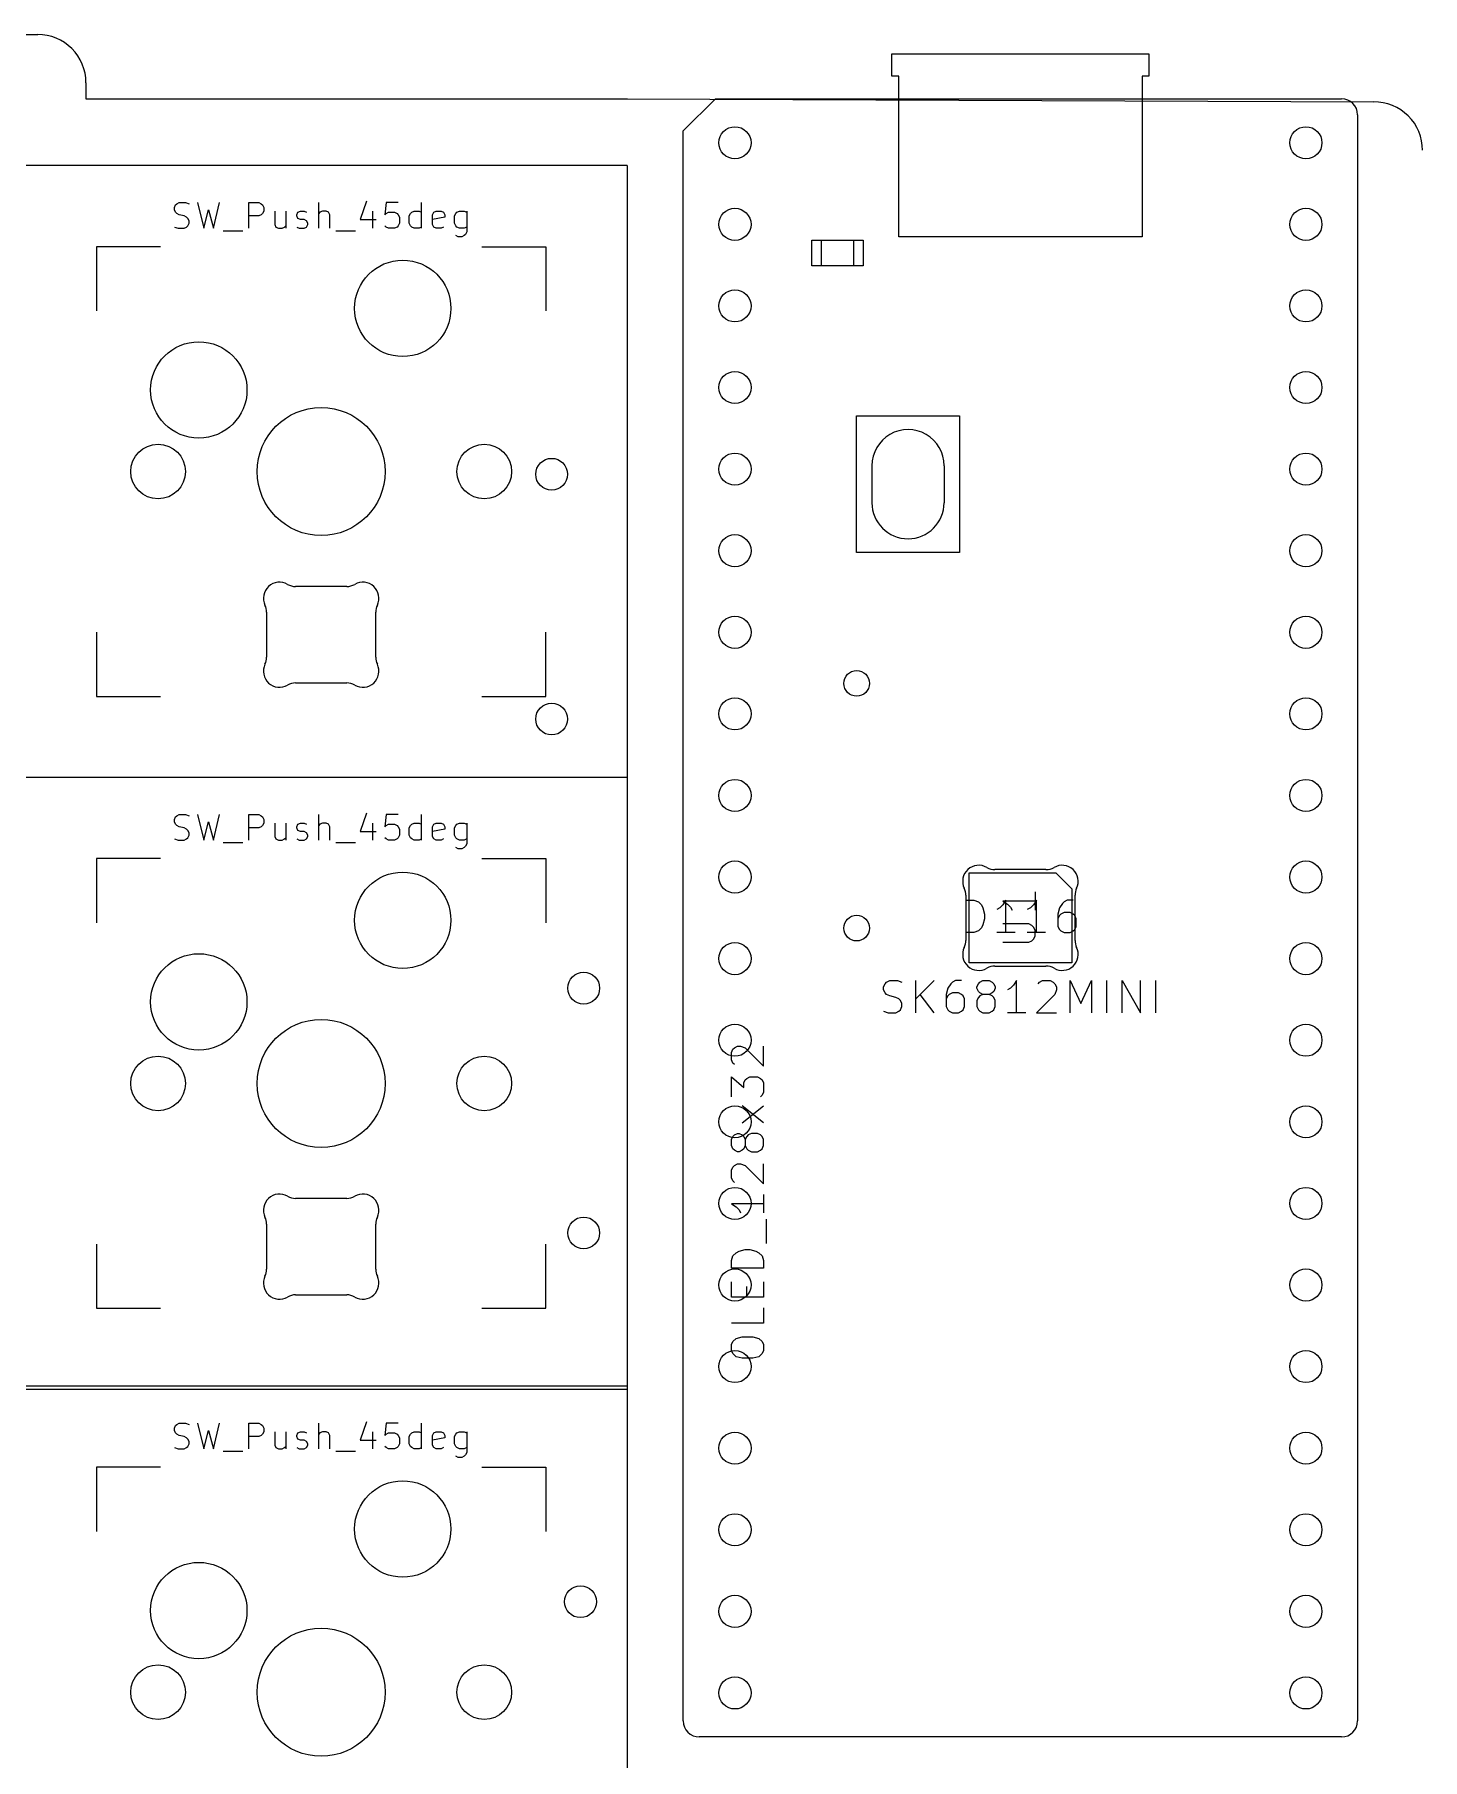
# Model space of a CAD drawing. Extents: x 9 to 292, y -476 to -359.
# Drawn here: x 107.2 to 150.4, y -419.9 to -366.2 of the extents above; entities that cross this region are included whole.
import ezdxf

# ---------------------------------------------------------------- set-up
doc = ezdxf.new("R2010")
doc.units = 0
doc.layers.add('BLACK', color=7, linetype='CONTINUOUS')

msp = doc.modelspace()

# ---------------------------------------------------------------- linework, layer by layer
at = {"layer": 'BLACK', "linetype": 'CONTINUOUS'}
for p, q in [((91.325137, -366.150112), (107.325136, -366.150112)), ((133.925136, -367.450112), (133.925135, -366.750112)), ((133.925135, -366.750112), (141.925137, -366.750112)), ((141.925137, -366.750112), (141.925136, -367.450112)), ((108.825136, -367.650112), (108.825136, -368.150112)), ((134.135136, -367.450112), (133.925136, -367.450112)), ((134.135136, -372.450112), (134.135136, -367.450112)), ((141.925136, -367.450112), (141.715136, -367.450112)), ((141.715136, -367.450112), (141.715136, -372.450112)), ((108.825136, -368.150112), (125.666068, -368.150112)), ((125.666068, -368.150112), (148.927644, -368.25)), ((127.425136, -369.150112), (128.425136, -368.150113)), ((128.425136, -368.150113), (147.925136, -368.150112)), ((148.425136, -368.650112), (148.425136, -418.650112)), ((127.425136, -418.650112), (127.425136, -369.150112)), ((125.675137, -370.231311), (106.625137, -370.231311)), ((125.675137, -370.231311), (125.675137, -389.281311)), ((111.578706, -371.533487), (111.616802, -371.457296)), ((111.578706, -371.609677), (111.578706, -371.533487)), ((111.616802, -371.685868), (111.578706, -371.609677)), ((111.616802, -371.457296), (111.654897, -371.419201)), ((111.654897, -371.419201), (111.731087, -371.381106)), ((111.731087, -371.381106), (111.921564, -371.381106)), ((111.921564, -371.381106), (112.035849, -371.419201)), ((112.302516, -371.381106), (112.492992, -372.181106)), ((112.492992, -372.181106), (112.645373, -371.609677)), ((112.645373, -371.609677), (112.797754, -372.181106)), ((112.797754, -372.181106), (112.988231, -371.381106)), ((113.902517, -372.181106), (113.902517, -371.381106)), ((113.902517, -371.381106), (114.207279, -371.381106)), ((114.207279, -371.381106), (114.283469, -371.419201)), ((114.283469, -371.419201), (114.321564, -371.457296)), ((114.321564, -371.457296), (114.35966, -371.533487)), ((114.35966, -371.533487), (114.35966, -371.647772)), ((116.073946, -372.181106), (116.073946, -371.381106)), ((117.559661, -371.343011), (117.369184, -371.914439)), ((118.169185, -371.381106), (118.131089, -371.762058)), ((118.550137, -371.381106), (118.169185, -371.381106)), ((119.273947, -372.181106), (119.273947, -371.381106)), ((111.578706, -372.143011), (111.692992, -372.181106)), ((111.654897, -371.723963), (111.616802, -371.685868)), ((111.731087, -371.762058), (111.654897, -371.723963)), ((111.883468, -371.800153), (111.731087, -371.762058)), ((111.959659, -371.838249), (111.883468, -371.800153)), ((111.883468, -372.181106), (111.959659, -372.143011)), ((111.997754, -371.876344), (111.959659, -371.838249)), ((111.959659, -372.143011), (111.997754, -372.104915)), ((112.035849, -371.952534), (111.997754, -371.876344)), ((111.997754, -372.104915), (112.035849, -372.028725)), ((112.035849, -372.028725), (112.035849, -371.952534)), ((114.207279, -371.800153), (113.902517, -371.800153)), ((114.283469, -371.762058), (114.207279, -371.800153)), ((114.321564, -371.723963), (114.283469, -371.762058)), ((114.35966, -371.647772), (114.321564, -371.723963)), ((114.702517, -371.647772), (114.702517, -372.06682)), ((114.702517, -372.06682), (114.740612, -372.143011)), ((114.740612, -372.143011), (114.816802, -372.181106)), ((114.931088, -372.181106), (115.007279, -372.143011)), ((115.007279, -372.143011), (115.045374, -372.104915)), ((115.045374, -371.647772), (115.045374, -372.181106)), ((115.388231, -371.762058), (115.426327, -371.685868)), ((115.388231, -371.800153), (115.388231, -371.762058)), ((115.426327, -371.876344), (115.388231, -371.800153)), ((115.388231, -372.143011), (115.464422, -372.181106)), ((115.426327, -371.685868), (115.502517, -371.647772)), ((115.502517, -371.914439), (115.426327, -371.876344)), ((115.502517, -371.647772), (115.616803, -371.647772)), ((115.616803, -371.914439), (115.502517, -371.914439)), ((115.616803, -371.647772), (115.692993, -371.685868)), ((115.692993, -371.952534), (115.616803, -371.914439)), ((115.616803, -372.181106), (115.692993, -372.143011)), ((115.731089, -372.028725), (115.692993, -371.952534)), ((115.692993, -372.143011), (115.731089, -372.06682)), ((115.731089, -372.06682), (115.731089, -372.028725)), ((116.112041, -371.685868), (116.073946, -371.723963)), ((116.188231, -371.647772), (116.112041, -371.685868)), ((116.302517, -371.647772), (116.188231, -371.647772)), ((116.378708, -371.685868), (116.302517, -371.647772)), ((116.416803, -371.762058), (116.378708, -371.685868)), ((116.416803, -372.181106), (116.416803, -371.762058)), ((117.369184, -371.914439), (117.864423, -371.914439)), ((117.750137, -371.647772), (117.750137, -372.181106)), ((118.131089, -371.762058), (118.169185, -371.723963)), ((118.169185, -372.143011), (118.131089, -372.104915)), ((118.169185, -371.723963), (118.245375, -371.685868)), ((118.245375, -372.181106), (118.169185, -372.143011)), ((118.245375, -371.685868), (118.435851, -371.685868)), ((118.435851, -371.685868), (118.512042, -371.723963)), ((118.512042, -372.143011), (118.435851, -372.181106)), ((118.512042, -371.723963), (118.550137, -371.762058)), ((118.550137, -372.104915), (118.512042, -372.143011)), ((118.550137, -371.762058), (118.588232, -371.838249)), ((118.588232, -372.028725), (118.550137, -372.104915)), ((118.588232, -371.838249), (118.588232, -372.028725)), ((118.892994, -371.800153), (118.93109, -371.723963)), ((118.892994, -372.028725), (118.892994, -371.800153)), ((118.93109, -372.104915), (118.892994, -372.028725)), ((118.93109, -371.723963), (118.969185, -371.685868)), ((118.969185, -372.143011), (118.93109, -372.104915)), ((118.969185, -371.685868), (119.045375, -371.647772)), ((119.045375, -372.181106), (118.969185, -372.143011)), ((119.045375, -371.647772), (119.197756, -371.647772)), ((119.197756, -371.647772), (119.273947, -371.685868)), ((119.273947, -372.143011), (119.197756, -372.181106)), ((119.616804, -371.762058), (119.6549, -371.685868)), ((119.616804, -372.06682), (119.616804, -371.762058)), ((119.997757, -371.838249), (119.616804, -371.914439)), ((119.6549, -372.143011), (119.616804, -372.06682)), ((119.6549, -371.685868), (119.73109, -371.647772)), ((119.73109, -372.181106), (119.6549, -372.143011)), ((119.73109, -371.647772), (119.883471, -371.647772)), ((119.883471, -371.647772), (119.959662, -371.685868)), ((119.959662, -372.143011), (119.883471, -372.181106)), ((119.959662, -371.685868), (119.997757, -371.762058)), ((119.997757, -371.762058), (119.997757, -371.838249)), ((120.302518, -371.800153), (120.340614, -371.723963)), ((120.302518, -372.028725), (120.302518, -371.800153)), ((120.340614, -372.104915), (120.302518, -372.028725)), ((120.340614, -371.723963), (120.378709, -371.685868)), ((120.378709, -372.143011), (120.340614, -372.104915)), ((120.378709, -371.685868), (120.454899, -371.647772)), ((120.454899, -372.181106), (120.378709, -372.143011)), ((120.454899, -371.647772), (120.60728, -371.647772)), ((120.60728, -371.647772), (120.683471, -371.685868)), ((120.683471, -372.143011), (120.60728, -372.181106)), ((120.683471, -371.647772), (120.683471, -372.295391)), ((111.692992, -372.181106), (111.883468, -372.181106)), ((113.102517, -372.257296), (113.71204, -372.257296)), ((114.816802, -372.181106), (114.931088, -372.181106)), ((115.464422, -372.181106), (115.616803, -372.181106)), ((116.60728, -372.257296), (117.216803, -372.257296)), ((118.435851, -372.181106), (118.245375, -372.181106)), ((119.197756, -372.181106), (119.045375, -372.181106)), ((119.883471, -372.181106), (119.73109, -372.181106)), ((120.416804, -372.447772), (120.340614, -372.409677)), ((120.53109, -372.447772), (120.416804, -372.447772)), ((120.60728, -372.181106), (120.454899, -372.181106)), ((120.60728, -372.409677), (120.53109, -372.447772)), ((120.645376, -372.371582), (120.60728, -372.409677)), ((120.683471, -372.295391), (120.645376, -372.371582)), ((131.425136, -373.350112), (131.425136, -372.550112)), ((131.425136, -372.550112), (133.025136, -372.550112)), ((131.725136, -373.350112), (131.725136, -372.550112)), ((131.725136, -372.550112), (132.725136, -372.550112)), ((132.725136, -372.550112), (132.725136, -373.350112)), ((133.025136, -372.550112), (133.025136, -373.350112)), ((141.715136, -372.450112), (134.135136, -372.450112)), ((109.150137, -372.756311), (109.150137, -374.756312)), ((111.150138, -372.756311), (109.150137, -372.756311)), ((121.150136, -372.756311), (123.150137, -372.756311)), ((123.150137, -372.756311), (123.150137, -374.756312)), ((133.025136, -373.350112), (131.425136, -373.350112)), ((132.725136, -373.350112), (131.725136, -373.350112)), ((132.825136, -382.275112), (132.825136, -378.025112)), ((132.825136, -378.025112), (136.025137, -378.025112)), ((136.025137, -378.025112), (136.025136, -382.275111)), ((133.300136, -379.575112), (133.300136, -380.725112)), ((135.550135, -379.575112), (135.550136, -380.725112)), ((136.025136, -382.275111), (132.825136, -382.275112)), ((116.944589, -383.336312), (115.355684, -383.336312)), ((114.450137, -384.133469), (114.450137, -385.539153)), ((117.850135, -385.539153), (117.850135, -384.133469)), ((109.150137, -384.75631), (109.150137, -386.756311)), ((123.150137, -386.756311), (123.150137, -384.75631)), ((115.355684, -386.336311), (116.944588, -386.336311)), ((109.150137, -386.756311), (111.150138, -386.756311)), ((121.150136, -386.756311), (123.150137, -386.756311)), ((125.675136, -389.281312), (106.625136, -389.281312)), ((125.675137, -389.281311), (106.625137, -389.281311)), ((125.675136, -389.281312), (125.675136, -408.331312)), ((117.55966, -390.393012), (117.369183, -390.96444)), ((111.578705, -390.583488), (111.616801, -390.507297)), ((111.578705, -390.659678), (111.578705, -390.583488)), ((111.616801, -390.735869), (111.578705, -390.659678)), ((111.616801, -390.507297), (111.654896, -390.469202)), ((111.654896, -390.773964), (111.616801, -390.735869)), ((111.654896, -390.469202), (111.731086, -390.431107)), ((111.731086, -390.812059), (111.654896, -390.773964)), ((111.731086, -390.431107), (111.921563, -390.431107)), ((111.883467, -390.850154), (111.731086, -390.812059)), ((111.959658, -390.88825), (111.883467, -390.850154)), ((111.921563, -390.431107), (112.035848, -390.469202)), ((111.997753, -390.926345), (111.959658, -390.88825)), ((112.035848, -391.002535), (111.997753, -390.926345)), ((112.302515, -390.431107), (112.492991, -391.231107)), ((112.492991, -391.231107), (112.645372, -390.659678)), ((112.645372, -390.659678), (112.797753, -391.231107)), ((112.797753, -391.231107), (112.98823, -390.431107)), ((113.902516, -391.231107), (113.902516, -390.431107)), ((113.902516, -390.431107), (114.207278, -390.431107)), ((114.207278, -390.850154), (113.902516, -390.850154)), ((114.207278, -390.431107), (114.283468, -390.469202)), ((114.283468, -390.812059), (114.207278, -390.850154)), ((114.283468, -390.469202), (114.321563, -390.507297)), ((114.321563, -390.773964), (114.283468, -390.812059)), ((114.321563, -390.507297), (114.359659, -390.583488)), ((114.359659, -390.697773), (114.321563, -390.773964)), ((114.359659, -390.583488), (114.359659, -390.697773)), ((114.702516, -390.697773), (114.702516, -391.116821)), ((115.045373, -390.697773), (115.045373, -391.231107)), ((115.38823, -390.812059), (115.426326, -390.735869)), ((115.38823, -390.850154), (115.38823, -390.812059)), ((115.426326, -390.926345), (115.38823, -390.850154)), ((115.426326, -390.735869), (115.502516, -390.697773)), ((115.502516, -390.96444), (115.426326, -390.926345)), ((115.502516, -390.697773), (115.616802, -390.697773)), ((115.616802, -390.697773), (115.692992, -390.735869)), ((116.073945, -391.231107), (116.073945, -390.431107)), ((116.11204, -390.735869), (116.073945, -390.773964)), ((116.18823, -390.697773), (116.11204, -390.735869)), ((116.302516, -390.697773), (116.18823, -390.697773)), ((116.378707, -390.735869), (116.302516, -390.697773)), ((116.416802, -390.812059), (116.378707, -390.735869)), ((116.416802, -391.231107), (116.416802, -390.812059)), ((117.750136, -390.697773), (117.750136, -391.231107)), ((118.169184, -390.431107), (118.131088, -390.812059)), ((118.131088, -390.812059), (118.169184, -390.773964)), ((118.550136, -390.431107), (118.169184, -390.431107)), ((118.169184, -390.773964), (118.245374, -390.735869)), ((118.245374, -390.735869), (118.43585, -390.735869)), ((118.43585, -390.735869), (118.512041, -390.773964)), ((118.512041, -390.773964), (118.550136, -390.812059)), ((118.550136, -390.812059), (118.588231, -390.88825)), ((118.588231, -390.88825), (118.588231, -391.078726)), ((118.892993, -390.850154), (118.931089, -390.773964)), ((118.892993, -391.078726), (118.892993, -390.850154)), ((118.931089, -390.773964), (118.969184, -390.735869)), ((118.969184, -390.735869), (119.045374, -390.697773)), ((119.045374, -390.697773), (119.197755, -390.697773)), ((119.197755, -390.697773), (119.273946, -390.735869)), ((119.273946, -391.231107), (119.273946, -390.431107)), ((119.616803, -390.812059), (119.654899, -390.735869)), ((119.616803, -391.116821), (119.616803, -390.812059)), ((119.997756, -390.88825), (119.616803, -390.96444)), ((119.654899, -390.735869), (119.731089, -390.697773)), ((119.731089, -390.697773), (119.88347, -390.697773)), ((119.88347, -390.697773), (119.959661, -390.735869)), ((119.959661, -390.735869), (119.997756, -390.812059)), ((119.997756, -390.812059), (119.997756, -390.88825)), ((120.302517, -390.850154), (120.340613, -390.773964)), ((120.302517, -391.078726), (120.302517, -390.850154)), ((120.340613, -390.773964), (120.378708, -390.735869)), ((120.378708, -390.735869), (120.454898, -390.697773)), ((120.454898, -390.697773), (120.607279, -390.697773)), ((120.607279, -390.697773), (120.68347, -390.735869)), ((120.68347, -390.697773), (120.68347, -391.345392)), ((111.578705, -391.193012), (111.692991, -391.231107)), ((111.692991, -391.231107), (111.883467, -391.231107)), ((111.883467, -391.231107), (111.959658, -391.193012)), ((111.959658, -391.193012), (111.997753, -391.154916)), ((111.997753, -391.154916), (112.035848, -391.078726)), ((112.035848, -391.078726), (112.035848, -391.002535)), ((113.102516, -391.307297), (113.712039, -391.307297)), ((114.702516, -391.116821), (114.740611, -391.193012)), ((114.740611, -391.193012), (114.816801, -391.231107)), ((114.816801, -391.231107), (114.931087, -391.231107)), ((114.931087, -391.231107), (115.007278, -391.193012)), ((115.007278, -391.193012), (115.045373, -391.154916)), ((115.38823, -391.193012), (115.464421, -391.231107)), ((115.464421, -391.231107), (115.616802, -391.231107)), ((115.616802, -390.96444), (115.502516, -390.96444)), ((115.692992, -391.002535), (115.616802, -390.96444)), ((115.616802, -391.231107), (115.692992, -391.193012)), ((115.731088, -391.078726), (115.692992, -391.002535)), ((115.692992, -391.193012), (115.731088, -391.116821)), ((115.731088, -391.116821), (115.731088, -391.078726)), ((116.607279, -391.307297), (117.216802, -391.307297)), ((117.369183, -390.96444), (117.864422, -390.96444)), ((118.169184, -391.193012), (118.131088, -391.154916)), ((118.245374, -391.231107), (118.169184, -391.193012)), ((118.43585, -391.231107), (118.245374, -391.231107)), ((118.512041, -391.193012), (118.43585, -391.231107)), ((118.550136, -391.154916), (118.512041, -391.193012)), ((118.588231, -391.078726), (118.550136, -391.154916)), ((118.931089, -391.154916), (118.892993, -391.078726)), ((118.969184, -391.193012), (118.931089, -391.154916)), ((119.045374, -391.231107), (118.969184, -391.193012)), ((119.197755, -391.231107), (119.045374, -391.231107)), ((119.273946, -391.193012), (119.197755, -391.231107)), ((119.654899, -391.193012), (119.616803, -391.116821)), ((119.731089, -391.231107), (119.654899, -391.193012)), ((119.88347, -391.231107), (119.731089, -391.231107)), ((119.959661, -391.193012), (119.88347, -391.231107)), ((120.340613, -391.154916), (120.302517, -391.078726)), ((120.378708, -391.193012), (120.340613, -391.154916)), ((120.416803, -391.497773), (120.340613, -391.459678)), ((120.454898, -391.231107), (120.378708, -391.193012)), ((120.607279, -391.231107), (120.454898, -391.231107)), ((120.607279, -391.459678), (120.531089, -391.497773)), ((120.68347, -391.193012), (120.607279, -391.231107)), ((120.645375, -391.421583), (120.607279, -391.459678)), ((120.68347, -391.345392), (120.645375, -391.421583)), ((109.150136, -391.806312), (109.150136, -393.806313)), ((111.150137, -391.806312), (109.150136, -391.806312)), ((120.531089, -391.497773), (120.416803, -391.497773)), ((121.150135, -391.806312), (123.150136, -391.806312)), ((123.150136, -391.806312), (123.150136, -393.806313)), ((136.325136, -392.250113), (139.025136, -392.250113)), ((136.325136, -395.050113), (136.325136, -392.250113)), ((138.719588, -392.150113), (137.130684, -392.150113)), ((139.525136, -392.750113), (139.025136, -392.250113)), ((136.225137, -392.947271), (136.225137, -394.352955)), ((138.379955, -392.840588), (138.379955, -393.412016)), ((139.525136, -392.750113), (139.525136, -395.050113)), ((139.625135, -394.352955), (139.625135, -392.947271)), ((136.23466, -394.104931), (136.23466, -393.104931)), ((136.23466, -393.104931), (136.472755, -393.104931)), ((136.472755, -393.104931), (136.615612, -393.15255)), ((136.615612, -393.15255), (136.71085, -393.247788)), ((136.71085, -393.247788), (136.758469, -393.343026)), ((136.758469, -393.343026), (136.806088, -393.533502)), ((136.806088, -393.533502), (136.806088, -393.676359)), ((137.282279, -393.343026), (137.187041, -393.390645)), ((137.377517, -393.247788), (137.282279, -393.343026)), ((137.472755, -393.104931), (137.377517, -393.247788)), ((138.379955, -393.126302), (137.379955, -393.126302)), ((137.379955, -393.126302), (137.522812, -393.22154)), ((137.472755, -394.104931), (137.472755, -393.104931)), ((137.522812, -393.22154), (137.61805, -393.316778)), ((137.61805, -393.316778), (137.665669, -393.412016)), ((138.23466, -393.343026), (138.139422, -393.390645)), ((138.329898, -393.247788), (138.23466, -393.343026)), ((138.425136, -393.104931), (138.329898, -393.247788)), ((138.425136, -394.104931), (138.425136, -393.104931)), ((139.139422, -393.343026), (139.091803, -393.533502)), ((139.091803, -393.533502), (139.091803, -393.914454)), ((139.139422, -393.581121), (139.091803, -393.676359)), ((139.23466, -393.200169), (139.139422, -393.343026)), ((139.187041, -393.533502), (139.139422, -393.581121)), ((139.282279, -393.485883), (139.187041, -393.533502)), ((139.282279, -393.15255), (139.23466, -393.200169)), ((139.377517, -393.104931), (139.282279, -393.15255)), ((139.472755, -393.485883), (139.282279, -393.485883)), ((139.567993, -393.104931), (139.377517, -393.104931)), ((139.567993, -393.533502), (139.472755, -393.485883)), ((139.615612, -393.581121), (139.567993, -393.533502)), ((139.663231, -393.676359), (139.615612, -393.581121)), ((136.472755, -394.104931), (136.23466, -394.104931)), ((136.615612, -394.057312), (136.472755, -394.104931)), ((136.71085, -393.962073), (136.615612, -394.057312)), ((136.758469, -393.866835), (136.71085, -393.962073)), ((136.806088, -393.676359), (136.758469, -393.866835)), ((137.758469, -394.104931), (137.187041, -394.104931)), ((138.189478, -393.840588), (137.379955, -393.840588)), ((138.71085, -394.104931), (138.139422, -394.104931)), ((138.284716, -393.888207), (138.189478, -393.840588)), ((138.332336, -393.935826), (138.284716, -393.888207)), ((138.379955, -394.031064), (138.332336, -393.935826)), ((138.379955, -394.22154), (138.379955, -394.031064)), ((139.091803, -393.914454), (139.139422, -394.009692)), ((139.139422, -394.009692), (139.187041, -394.057312)), ((139.187041, -394.057312), (139.282279, -394.104931)), ((139.282279, -394.104931), (139.472755, -394.104931)), ((139.472755, -394.104931), (139.567993, -394.057312)), ((139.567993, -394.057312), (139.615612, -394.009692)), ((139.615612, -394.009692), (139.663231, -393.914454)), ((139.663231, -393.914454), (139.663231, -393.676359)), ((137.379955, -394.412016), (138.189478, -394.412016)), ((138.189478, -394.412016), (138.284716, -394.364397)), ((138.284716, -394.364397), (138.332336, -394.316778)), ((138.332336, -394.316778), (138.379955, -394.22154)), ((139.525136, -395.050113), (136.325136, -395.050113)), ((137.130684, -395.150112), (138.719589, -395.150112)), ((133.663232, -395.795407), (133.710851, -395.700169)), ((133.710851, -395.700169), (133.75847, -395.65255)), ((133.75847, -395.65255), (133.853708, -395.604931)), ((133.853708, -395.604931), (134.091803, -395.604931)), ((134.091803, -395.604931), (134.23466, -395.65255)), ((134.663232, -396.604931), (134.663232, -395.604931)), ((135.23466, -395.604931), (134.663232, -396.176359)), ((135.75847, -395.700169), (135.663232, -395.843026)), ((135.806089, -395.65255), (135.75847, -395.700169)), ((135.901327, -395.604931), (135.806089, -395.65255)), ((136.091803, -395.604931), (135.901327, -395.604931)), ((136.567994, -395.795407), (136.615613, -395.700169)), ((136.615613, -395.700169), (136.663232, -395.65255)), ((136.663232, -395.65255), (136.75847, -395.604931)), ((136.75847, -395.604931), (136.948946, -395.604931)), ((136.948946, -395.604931), (137.044184, -395.65255)), ((137.044184, -395.65255), (137.091803, -395.700169)), ((137.091803, -395.700169), (137.139422, -395.795407)), ((137.710851, -395.747788), (137.615613, -395.843026)), ((137.806089, -395.604931), (137.710851, -395.747788)), ((137.806089, -396.604931), (137.806089, -395.604931)), ((138.472756, -395.700169), (138.520375, -395.65255)), ((138.520375, -395.65255), (138.615613, -395.604931)), ((138.615613, -395.604931), (138.853708, -395.604931)), ((138.853708, -395.604931), (138.948946, -395.65255)), ((138.948946, -395.65255), (138.996565, -395.700169)), ((138.996565, -395.700169), (139.044184, -395.795407)), ((139.472756, -396.604931), (139.472756, -395.604931)), ((139.472756, -395.604931), (139.806089, -396.319216)), ((139.806089, -396.319216), (140.139422, -395.604931)), ((140.139422, -395.604931), (140.139422, -396.604931)), ((140.615613, -396.604931), (140.615613, -395.604931)), ((141.091803, -396.604931), (141.091803, -395.604931)), ((141.091803, -395.604931), (141.663231, -396.604931)), ((141.663231, -396.604931), (141.663231, -395.604931)), ((142.139422, -396.604931), (142.139422, -395.604931)), ((133.663232, -395.890645), (133.663232, -395.795407)), ((133.710851, -395.985883), (133.663232, -395.890645)), ((133.75847, -396.033502), (133.710851, -395.985883)), ((133.853708, -396.081121), (133.75847, -396.033502)), ((134.044184, -396.12874), (133.853708, -396.081121)), ((134.139422, -396.176359), (134.044184, -396.12874)), ((134.187041, -396.223978), (134.139422, -396.176359)), ((134.23466, -396.319216), (134.187041, -396.223978)), ((134.23466, -396.414454), (134.23466, -396.319216)), ((135.23466, -396.604931), (134.806089, -396.033502)), ((135.663232, -395.843026), (135.615613, -396.033502)), ((135.615613, -396.033502), (135.615613, -396.414454)), ((135.663232, -396.081121), (135.615613, -396.176359)), ((135.710851, -396.033502), (135.663232, -396.081121)), ((135.806089, -395.985883), (135.710851, -396.033502)), ((135.996565, -395.985883), (135.806089, -395.985883)), ((136.091803, -396.033502), (135.996565, -395.985883)), ((136.139422, -396.081121), (136.091803, -396.033502)), ((136.187041, -396.176359), (136.139422, -396.081121)), ((136.187041, -396.414454), (136.187041, -396.176359)), ((136.567994, -395.843026), (136.567994, -395.795407)), ((136.615613, -395.938264), (136.567994, -395.843026)), ((136.615613, -396.12874), (136.567994, -396.223978)), ((136.567994, -396.223978), (136.567994, -396.414454)), ((136.663232, -395.985883), (136.615613, -395.938264)), ((136.663232, -396.081121), (136.615613, -396.12874)), ((136.75847, -396.033502), (136.663232, -395.985883)), ((136.75847, -396.033502), (136.663232, -396.081121)), ((136.948946, -396.033502), (136.75847, -396.033502)), ((137.044184, -395.985883), (136.948946, -396.033502)), ((137.044184, -396.081121), (136.948946, -396.033502)), ((137.091803, -395.938264), (137.044184, -395.985883)), ((137.091803, -396.12874), (137.044184, -396.081121)), ((137.139422, -395.843026), (137.091803, -395.938264)), ((137.139422, -396.223978), (137.091803, -396.12874)), ((137.139422, -395.795407), (137.139422, -395.843026)), ((137.139422, -396.414454), (137.139422, -396.223978)), ((137.615613, -395.843026), (137.520375, -395.890645)), ((138.996565, -396.033502), (138.425137, -396.604931)), ((139.044184, -395.890645), (138.996565, -396.033502)), ((139.044184, -395.795407), (139.044184, -395.890645)), ((133.663232, -396.557312), (133.806089, -396.604931)), ((133.806089, -396.604931), (134.044184, -396.604931)), ((134.044184, -396.604931), (134.139422, -396.557312)), ((134.139422, -396.557312), (134.187041, -396.509692)), ((134.187041, -396.509692), (134.23466, -396.414454)), ((135.615613, -396.414454), (135.663232, -396.509692)), ((135.663232, -396.509692), (135.710851, -396.557312)), ((135.710851, -396.557312), (135.806089, -396.604931)), ((135.806089, -396.604931), (135.996565, -396.604931)), ((135.996565, -396.604931), (136.091803, -396.557312)), ((136.091803, -396.557312), (136.139422, -396.509692)), ((136.139422, -396.509692), (136.187041, -396.414454)), ((136.567994, -396.414454), (136.615613, -396.509692)), ((136.615613, -396.509692), (136.663232, -396.557312)), ((136.663232, -396.557312), (136.75847, -396.604931)), ((136.75847, -396.604931), (136.948946, -396.604931)), ((136.948946, -396.604931), (137.044184, -396.557312)), ((137.044184, -396.557312), (137.091803, -396.509692)), ((137.091803, -396.509692), (137.139422, -396.414454)), ((138.091803, -396.604931), (137.520375, -396.604931)), ((138.425137, -396.604931), (139.044184, -396.604931)), ((128.926403, -397.836997), (128.974022, -397.741759)), ((128.926403, -398.075092), (128.926403, -397.836997)), ((128.974022, -397.741759), (129.021641, -397.69414)), ((129.021641, -397.69414), (129.116879, -397.646521)), ((129.116879, -397.646521), (129.212117, -397.646521)), ((129.212117, -397.646521), (129.354974, -397.69414)), ((129.354974, -397.69414), (129.926403, -398.265568)), ((129.926403, -398.265568), (129.926403, -397.646521)), ((128.974022, -398.17033), (128.926403, -398.075092)), ((129.021641, -398.217949), (128.974022, -398.17033)), ((128.926403, -399.217949), (128.926403, -398.598902)), ((128.926403, -398.598902), (129.307355, -398.932235)), ((129.307355, -398.789378), (129.354974, -398.69414)), ((129.307355, -398.932235), (129.307355, -398.789378)), ((129.354974, -398.69414), (129.402593, -398.646521)), ((129.402593, -398.646521), (129.497831, -398.598902)), ((129.497831, -398.598902), (129.735926, -398.598902)), ((129.735926, -398.598902), (129.831164, -398.646521)), ((129.831164, -398.646521), (129.878784, -398.69414)), ((129.878784, -398.69414), (129.926403, -398.789378)), ((129.926403, -398.789378), (129.926403, -399.075092)), ((129.926403, -400.027473), (129.259736, -399.503664)), ((129.259736, -400.027473), (129.926403, -399.503664)), ((129.878784, -399.17033), (129.831164, -399.217949)), ((129.926403, -399.075092), (129.878784, -399.17033)), ((128.926403, -400.551283), (128.974022, -400.456045)), ((128.926403, -400.741759), (128.926403, -400.551283)), ((128.974022, -400.456045), (129.021641, -400.408426)), ((129.021641, -400.408426), (129.116879, -400.360807)), ((129.116879, -400.360807), (129.164498, -400.360807)), ((129.164498, -400.360807), (129.259736, -400.408426)), ((129.259736, -400.408426), (129.307355, -400.456045)), ((129.307355, -400.456045), (129.354974, -400.551283)), ((129.402593, -400.456045), (129.354974, -400.551283)), ((129.354974, -400.551283), (129.354974, -400.741759)), ((129.450212, -400.408426), (129.402593, -400.456045)), ((129.54545, -400.360807), (129.450212, -400.408426)), ((129.735926, -400.360807), (129.54545, -400.360807)), ((129.831164, -400.408426), (129.735926, -400.360807)), ((129.878784, -400.456045), (129.831164, -400.408426)), ((129.926403, -400.551283), (129.878784, -400.456045)), ((129.926403, -400.741759), (129.926403, -400.551283)), ((128.974022, -400.836997), (128.926403, -400.741759)), ((129.021641, -400.884616), (128.974022, -400.836997)), ((129.116879, -400.932235), (129.021641, -400.884616)), ((129.164498, -400.932235), (129.116879, -400.932235)), ((129.259736, -400.884616), (129.164498, -400.932235)), ((129.307355, -400.836997), (129.259736, -400.884616)), ((129.354974, -400.741759), (129.307355, -400.836997)), ((129.354974, -400.741759), (129.402593, -400.836997)), ((129.402593, -400.836997), (129.450212, -400.884616)), ((129.450212, -400.884616), (129.54545, -400.932235)), ((129.54545, -400.932235), (129.735926, -400.932235)), ((129.735926, -400.932235), (129.831164, -400.884616)), ((129.831164, -400.884616), (129.878784, -400.836997)), ((129.878784, -400.836997), (129.926403, -400.741759)), ((128.926403, -401.503664), (128.974022, -401.408426)), ((128.926403, -401.741759), (128.926403, -401.503664)), ((128.974022, -401.408426), (129.021641, -401.360807)), ((129.021641, -401.360807), (129.116879, -401.313188)), ((129.116879, -401.313188), (129.212117, -401.313188)), ((129.212117, -401.313188), (129.354974, -401.360807)), ((129.354974, -401.360807), (129.926403, -401.932235)), ((129.926403, -401.932235), (129.926403, -401.313188)), ((128.974022, -401.836997), (128.926403, -401.741759)), ((129.021641, -401.884616), (128.974022, -401.836997)), ((116.944588, -402.386312), (115.355684, -402.386312)), ((129.926403, -402.551283), (128.926403, -402.551283)), ((128.926403, -402.551283), (129.06926, -402.646521)), ((129.06926, -402.646521), (129.164498, -402.741759)), ((129.164498, -402.741759), (129.212117, -402.836997)), ((129.926403, -402.265569), (129.926403, -402.836997)), ((114.450137, -403.18347), (114.450137, -404.589154)), ((117.850135, -404.589154), (117.850135, -403.18347)), ((130.021641, -403.789379), (130.021641, -403.027474)), ((109.150136, -403.806311), (109.150136, -405.806312)), ((123.150136, -405.806312), (123.150136, -403.806311)), ((128.926403, -404.313188), (128.974022, -404.170331)), ((128.926403, -404.551283), (128.926403, -404.313188)), ((128.974022, -404.170331), (129.06926, -404.075093)), ((129.06926, -404.075093), (129.164498, -404.027474)), ((129.164498, -404.027474), (129.354974, -403.979855)), ((129.354974, -403.979855), (129.497831, -403.979855)), ((129.497831, -403.979855), (129.688307, -404.027474)), ((129.688307, -404.027474), (129.783545, -404.075093)), ((129.783545, -404.075093), (129.878784, -404.170331)), ((129.878784, -404.170331), (129.926403, -404.313188)), ((129.926403, -404.313188), (129.926403, -404.551283)), ((129.926403, -404.551283), (128.926403, -404.551283)), ((115.355683, -405.386311), (116.944588, -405.386311)), ((128.926403, -405.456045), (128.926403, -404.979855)), ((129.402593, -405.456045), (129.402593, -405.122712)), ((129.926403, -404.979855), (129.926403, -405.456045)), ((109.150136, -405.806312), (111.150137, -405.806312)), ((121.150135, -405.806312), (123.150136, -405.806312)), ((129.926403, -405.456045), (128.926403, -405.456045)), ((129.926403, -405.789379), (129.926403, -406.265569)), ((129.926403, -406.265569), (128.926403, -406.265569)), ((128.926403, -406.932236), (128.974022, -406.836998)), ((128.926403, -407.122712), (128.926403, -406.932236)), ((128.974022, -406.836998), (129.06926, -406.74176)), ((129.06926, -406.74176), (129.259736, -406.694141)), ((129.259736, -406.694141), (129.593069, -406.694141)), ((129.593069, -406.694141), (129.783545, -406.74176)), ((129.783545, -406.74176), (129.878784, -406.836998)), ((129.878784, -406.836998), (129.926403, -406.932236)), ((129.926403, -406.932236), (129.926403, -407.122712)), ((128.974022, -407.21795), (128.926403, -407.122712)), ((129.06926, -407.313188), (128.974022, -407.21795)), ((129.259736, -407.360807), (129.06926, -407.313188)), ((129.593069, -407.360807), (129.259736, -407.360807)), ((129.783545, -407.313188), (129.593069, -407.360807)), ((129.878784, -407.21795), (129.783545, -407.313188)), ((129.926403, -407.122712), (129.878784, -407.21795)), ((125.675136, -408.231412), (106.625136, -408.231412)), ((125.675136, -408.331312), (106.625136, -408.331312)), ((125.675136, -408.231412), (125.675136, -427.281412)), ((111.578705, -409.533588), (111.616801, -409.457397)), ((111.578705, -409.609778), (111.578705, -409.533588)), ((111.616801, -409.685969), (111.578705, -409.609778)), ((111.616801, -409.457397), (111.654896, -409.419302)), ((111.654896, -409.724064), (111.616801, -409.685969)), ((111.654896, -409.419302), (111.731086, -409.381207)), ((111.731086, -409.762159), (111.654896, -409.724064)), ((111.731086, -409.381207), (111.921563, -409.381207)), ((111.921563, -409.381207), (112.035848, -409.419302)), ((112.302515, -409.381207), (112.492991, -410.181207)), ((112.492991, -410.181207), (112.645372, -409.609778)), ((112.645372, -409.609778), (112.797753, -410.181207)), ((112.797753, -410.181207), (112.98823, -409.381207)), ((113.902516, -410.181207), (113.902516, -409.381207)), ((113.902516, -409.381207), (114.207278, -409.381207)), ((114.207278, -409.381207), (114.283468, -409.419302)), ((114.283468, -409.419302), (114.321563, -409.457397)), ((114.321563, -409.724064), (114.283468, -409.762159)), ((114.321563, -409.457397), (114.359659, -409.533588)), ((114.359659, -409.647873), (114.321563, -409.724064)), ((114.359659, -409.533588), (114.359659, -409.647873)), ((114.702516, -409.647873), (114.702516, -410.066921)), ((115.045373, -409.647873), (115.045373, -410.181207)), ((115.38823, -409.762159), (115.426326, -409.685969)), ((115.426326, -409.685969), (115.502516, -409.647873)), ((115.502516, -409.647873), (115.616802, -409.647873)), ((115.616802, -409.647873), (115.692992, -409.685969)), ((116.073945, -410.181207), (116.073945, -409.381207)), ((116.11204, -409.685969), (116.073945, -409.724064)), ((116.18823, -409.647873), (116.11204, -409.685969)), ((116.302516, -409.647873), (116.18823, -409.647873)), ((116.378707, -409.685969), (116.302516, -409.647873)), ((116.416802, -409.762159), (116.378707, -409.685969)), ((117.55966, -409.343112), (117.369183, -409.91454)), ((117.750136, -409.647873), (117.750136, -410.181207)), ((118.169184, -409.381207), (118.131088, -409.762159)), ((118.131088, -409.762159), (118.169184, -409.724064)), ((118.550136, -409.381207), (118.169184, -409.381207)), ((118.169184, -409.724064), (118.245374, -409.685969)), ((118.245374, -409.685969), (118.43585, -409.685969)), ((118.43585, -409.685969), (118.512041, -409.724064)), ((118.512041, -409.724064), (118.550136, -409.762159)), ((118.892993, -409.800254), (118.931089, -409.724064)), ((118.931089, -409.724064), (118.969184, -409.685969)), ((118.969184, -409.685969), (119.045374, -409.647873)), ((119.045374, -409.647873), (119.197755, -409.647873)), ((119.197755, -409.647873), (119.273946, -409.685969)), ((119.273946, -410.181207), (119.273946, -409.381207)), ((119.616803, -409.762159), (119.654899, -409.685969)), ((119.654899, -409.685969), (119.731089, -409.647873)), ((119.731089, -409.647873), (119.88347, -409.647873)), ((119.88347, -409.647873), (119.959661, -409.685969)), ((119.959661, -409.685969), (119.997756, -409.762159)), ((120.302517, -409.800254), (120.340613, -409.724064)), ((120.340613, -409.724064), (120.378708, -409.685969)), ((120.378708, -409.685969), (120.454898, -409.647873)), ((120.454898, -409.647873), (120.607279, -409.647873)), ((120.607279, -409.647873), (120.68347, -409.685969)), ((120.68347, -409.647873), (120.68347, -410.295492)), ((111.578705, -410.143112), (111.692991, -410.181207)), ((111.692991, -410.181207), (111.883467, -410.181207)), ((111.883467, -409.800254), (111.731086, -409.762159)), ((111.959658, -409.83835), (111.883467, -409.800254)), ((111.883467, -410.181207), (111.959658, -410.143112)), ((111.997753, -409.876445), (111.959658, -409.83835)), ((111.959658, -410.143112), (111.997753, -410.105016)), ((112.035848, -409.952635), (111.997753, -409.876445)), ((111.997753, -410.105016), (112.035848, -410.028826)), ((112.035848, -410.028826), (112.035848, -409.952635)), ((113.102516, -410.257397), (113.712039, -410.257397)), ((114.207278, -409.800254), (113.902516, -409.800254)), ((114.283468, -409.762159), (114.207278, -409.800254)), ((114.702516, -410.066921), (114.740611, -410.143112)), ((114.740611, -410.143112), (114.816801, -410.181207)), ((114.816801, -410.181207), (114.931087, -410.181207)), ((114.931087, -410.181207), (115.007278, -410.143112)), ((115.007278, -410.143112), (115.045373, -410.105016)), ((115.38823, -409.800254), (115.38823, -409.762159)), ((115.426326, -409.876445), (115.38823, -409.800254)), ((115.38823, -410.143112), (115.464421, -410.181207)), ((115.502516, -409.91454), (115.426326, -409.876445)), ((115.464421, -410.181207), (115.616802, -410.181207)), ((115.616802, -409.91454), (115.502516, -409.91454)), ((115.692992, -409.952635), (115.616802, -409.91454)), ((115.616802, -410.181207), (115.692992, -410.143112)), ((115.731088, -410.028826), (115.692992, -409.952635)), ((115.692992, -410.143112), (115.731088, -410.066921)), ((115.731088, -410.066921), (115.731088, -410.028826)), ((116.416802, -410.181207), (116.416802, -409.762159)), ((116.607279, -410.257397), (117.216802, -410.257397)), ((117.369183, -409.91454), (117.864422, -409.91454)), ((118.169184, -410.143112), (118.131088, -410.105016)), ((118.245374, -410.181207), (118.169184, -410.143112)), ((118.43585, -410.181207), (118.245374, -410.181207)), ((118.512041, -410.143112), (118.43585, -410.181207)), ((118.550136, -410.105016), (118.512041, -410.143112)), ((118.550136, -409.762159), (118.588231, -409.83835)), ((118.588231, -410.028826), (118.550136, -410.105016)), ((118.588231, -409.83835), (118.588231, -410.028826)), ((118.892993, -410.028826), (118.892993, -409.800254)), ((118.931089, -410.105016), (118.892993, -410.028826)), ((118.969184, -410.143112), (118.931089, -410.105016)), ((119.045374, -410.181207), (118.969184, -410.143112)), ((119.197755, -410.181207), (119.045374, -410.181207)), ((119.273946, -410.143112), (119.197755, -410.181207)), ((119.616803, -410.066921), (119.616803, -409.762159)), ((119.997756, -409.83835), (119.616803, -409.91454)), ((119.654899, -410.143112), (119.616803, -410.066921)), ((119.731089, -410.181207), (119.654899, -410.143112)), ((119.88347, -410.181207), (119.731089, -410.181207)), ((119.959661, -410.143112), (119.88347, -410.181207)), ((119.997756, -409.762159), (119.997756, -409.83835)), ((120.302517, -410.028826), (120.302517, -409.800254)), ((120.340613, -410.105016), (120.302517, -410.028826)), ((120.378708, -410.143112), (120.340613, -410.105016)), ((120.454898, -410.181207), (120.378708, -410.143112)), ((120.607279, -410.181207), (120.454898, -410.181207)), ((120.68347, -410.143112), (120.607279, -410.181207)), ((109.150136, -410.756412), (109.150136, -412.756413)), ((111.150137, -410.756412), (109.150136, -410.756412)), ((120.416803, -410.447873), (120.340613, -410.409778)), ((120.531089, -410.447873), (120.416803, -410.447873)), ((120.607279, -410.409778), (120.531089, -410.447873)), ((120.645375, -410.371683), (120.607279, -410.409778)), ((120.68347, -410.295492), (120.645375, -410.371683)), ((121.150135, -410.756412), (123.150136, -410.756412)), ((123.150136, -410.756412), (123.150136, -412.756413)), ((147.925136, -419.150112), (127.925136, -419.150112))]:
    msp.add_line(p, q, dxfattribs=at)
at = {"layer": 'BLACK'}
for centre, radius in [((129.035136, -369.520112), 0.5), ((129.035136, -369.520112), 0.5), ((129.035136, -369.520112), 0.5), ((146.815136, -369.520112), 0.5), ((146.815136, -369.520112), 0.5), ((146.815136, -369.520112), 0.5), ((129.035136, -372.060112), 0.5), ((129.035136, -372.060112), 0.5), ((129.035136, -372.060112), 0.5), ((146.815136, -372.060112), 0.5), ((146.815136, -372.060112), 0.5), ((146.815136, -372.060112), 0.5), ((118.690137, -374.676311), 1.499999), ((118.690137, -374.676311), 1.499999), ((118.690137, -374.676311), 1.499999), ((129.035136, -374.600112), 0.5), ((129.035136, -374.600112), 0.5), ((129.035136, -374.600112), 0.5), ((146.815136, -374.600112), 0.5), ((146.815136, -374.600112), 0.5), ((146.815136, -374.600112), 0.5), ((112.340137, -377.216311), 1.499999), ((112.340137, -377.216311), 1.499999), ((112.340137, -377.216311), 1.499999), ((129.035136, -377.140112), 0.5), ((129.035136, -377.140112), 0.5), ((129.035136, -377.140112), 0.5), ((146.815136, -377.140112), 0.5), ((146.815136, -377.140112), 0.5), ((146.815136, -377.140112), 0.5), ((116.150137, -379.756311), 1.993899), ((116.150137, -379.756311), 1.993899), ((116.150137, -379.756311), 1.993899), ((111.070138, -379.756311), 0.850899), ((111.070138, -379.756311), 0.850899), ((111.070138, -379.756311), 0.850899), ((121.230136, -379.756311), 0.850899), ((121.230136, -379.756311), 0.850899), ((121.230136, -379.756311), 0.850899), ((123.325136, -379.84011), 0.4953), ((123.325136, -379.84011), 0.4953), ((123.325136, -379.84011), 0.4953), ((129.035136, -379.680112), 0.5), ((129.035136, -379.680112), 0.5), ((129.035136, -379.680112), 0.5), ((146.815136, -379.680112), 0.5), ((146.815136, -379.680112), 0.5), ((146.815136, -379.680112), 0.5), ((129.035136, -382.220112), 0.5), ((129.035136, -382.220112), 0.5), ((129.035136, -382.220112), 0.5), ((146.815136, -382.220112), 0.5), ((146.815136, -382.220112), 0.5), ((146.815136, -382.220112), 0.5), ((129.035136, -384.760112), 0.5), ((129.035136, -384.760112), 0.5), ((129.035136, -384.760112), 0.5), ((146.815136, -384.760112), 0.5), ((146.815136, -384.760112), 0.5), ((146.815136, -384.760112), 0.5), ((132.825137, -386.350112), 0.4), ((132.825137, -386.350112), 0.4), ((132.825137, -386.350112), 0.4), ((123.325136, -387.460114), 0.4953), ((123.325136, -387.460114), 0.4953), ((123.325136, -387.460114), 0.4953), ((129.035136, -387.300112), 0.5), ((129.035136, -387.300112), 0.5), ((129.035136, -387.300112), 0.5), ((146.815136, -387.300112), 0.5), ((146.815136, -387.300112), 0.5), ((146.815136, -387.300112), 0.5), ((129.035136, -389.840112), 0.5), ((129.035136, -389.840112), 0.5), ((129.035136, -389.840112), 0.5), ((146.815136, -389.840112), 0.5), ((146.815136, -389.840112), 0.5), ((146.815136, -389.840112), 0.5), ((129.035136, -392.380112), 0.5), ((129.035136, -392.380112), 0.5), ((129.035136, -392.380112), 0.5), ((146.815136, -392.380112), 0.5), ((146.815136, -392.380112), 0.5), ((146.815136, -392.380112), 0.5), ((118.690136, -393.726312), 1.499999), ((118.690136, -393.726312), 1.499999), ((118.690136, -393.726312), 1.499999), ((132.825137, -393.970112), 0.4), ((132.825137, -393.970112), 0.4), ((132.825137, -393.970112), 0.4), ((129.035136, -394.920112), 0.5), ((129.035136, -394.920112), 0.5), ((129.035136, -394.920112), 0.5), ((146.815136, -394.920112), 0.5), ((146.815136, -394.920112), 0.5), ((146.815136, -394.920112), 0.5), ((112.340136, -396.266312), 1.499999), ((112.340136, -396.266312), 1.499999), ((112.340136, -396.266312), 1.499999), ((124.325137, -395.84011), 0.4953), ((124.325137, -395.84011), 0.4953), ((124.325137, -395.84011), 0.4953), ((116.150136, -398.806312), 1.993899), ((116.150136, -398.806312), 1.993899), ((116.150136, -398.806312), 1.993899), ((129.035136, -397.460112), 0.5), ((129.035136, -397.460112), 0.5), ((129.035136, -397.460112), 0.5), ((146.815136, -397.460112), 0.5), ((146.815136, -397.460112), 0.5), ((146.815136, -397.460112), 0.5), ((111.070137, -398.806312), 0.850899), ((111.070137, -398.806312), 0.850899), ((111.070137, -398.806312), 0.850899), ((121.230135, -398.806312), 0.850899), ((121.230135, -398.806312), 0.850899), ((121.230135, -398.806312), 0.850899), ((129.035136, -400.000112), 0.5), ((129.035136, -400.000112), 0.5), ((129.035136, -400.000112), 0.5), ((146.815136, -400.000112), 0.5), ((146.815136, -400.000112), 0.5), ((146.815136, -400.000112), 0.5), ((129.035136, -402.540112), 0.5), ((129.035136, -402.540112), 0.5), ((129.035136, -402.540112), 0.5), ((146.815136, -402.540112), 0.5), ((146.815136, -402.540112), 0.5), ((146.815136, -402.540112), 0.5), ((124.325137, -403.460114), 0.4953), ((124.325137, -403.460114), 0.4953), ((124.325137, -403.460114), 0.4953), ((129.035136, -405.080112), 0.5), ((129.035136, -405.080112), 0.5), ((129.035136, -405.080112), 0.5), ((146.815136, -405.080112), 0.5), ((146.815136, -405.080112), 0.5), ((146.815136, -405.080112), 0.5), ((129.035136, -407.620112), 0.5), ((129.035136, -407.620112), 0.5), ((129.035136, -407.620112), 0.5), ((146.815136, -407.620112), 0.5), ((146.815136, -407.620112), 0.5), ((146.815136, -407.620112), 0.5), ((129.035136, -410.160112), 0.5), ((129.035136, -410.160112), 0.5), ((129.035136, -410.160112), 0.5), ((146.815136, -410.160112), 0.5), ((146.815136, -410.160112), 0.5), ((146.815136, -410.160112), 0.5), ((118.690136, -412.676412), 1.499999), ((118.690136, -412.676412), 1.499999), ((118.690136, -412.676412), 1.499999), ((129.035136, -412.700112), 0.5), ((129.035136, -412.700112), 0.5), ((129.035136, -412.700112), 0.5), ((146.815136, -412.700112), 0.5), ((146.815136, -412.700112), 0.5), ((146.815136, -412.700112), 0.5), ((112.340136, -415.216412), 1.499999), ((112.340136, -415.216412), 1.499999), ((112.340136, -415.216412), 1.499999), ((124.225135, -414.940109), 0.4953), ((124.225135, -414.940109), 0.4953), ((124.225135, -414.940109), 0.4953), ((129.035136, -415.240112), 0.5), ((129.035136, -415.240112), 0.5), ((129.035136, -415.240112), 0.5), ((146.815136, -415.240112), 0.5), ((146.815136, -415.240112), 0.5), ((146.815136, -415.240112), 0.5), ((116.150136, -417.756412), 1.993899), ((116.150136, -417.756412), 1.993899), ((116.150136, -417.756412), 1.993899), ((111.070137, -417.756412), 0.850899), ((111.070137, -417.756412), 0.850899), ((111.070137, -417.756412), 0.850899), ((121.230135, -417.756412), 0.850899), ((121.230135, -417.756412), 0.850899), ((121.230135, -417.756412), 0.850899), ((129.035136, -417.780112), 0.5), ((129.035136, -417.780112), 0.5), ((129.035136, -417.780112), 0.5), ((146.815136, -417.780112), 0.5), ((146.815136, -417.780112), 0.5), ((146.815136, -417.780112), 0.5)]:
    msp.add_circle(centre, radius, dxfattribs=at)
for centre, radius, start, end in [((107.3252, -367.6501), 1.499988, -0.0004584, 90.0024446), ((125.6662, -366.682), 1.468112, -90.0051515, -89.2973823), ((147.925136, -368.650112), 0.5, 0, 90), ((148.945743, -369.749934), 1.500043, -0.1750148, 90.6913277), ((134.425135, -379.575111), 1.124999, -360.0000509, -179.9999491), ((134.425136, -380.725112), 1.125, -180, 0), ((114.851166, -383.699712), 0.499999, -300.2993953, -154.2936752), ((115.355686, -382.836302), 0.500009, -120.299015, -90.0003438), ((116.944592, -382.836318), 0.499994, -90.0003438, -59.7007692), ((117.449106, -383.699713), 0.499999, -25.7062216, 120.2994531), ((113.949836, -384.133512), 0.50029, 0.0049245, 25.6956566), ((118.350125, -384.133467), 0.49999, -205.7064624, -179.9998854), ((113.949786, -385.539072), 0.500351, -25.6971983, -0.0093899), ((118.350134, -385.539154), 0.499999, -180.0001146, -154.2937784), ((114.851166, -385.972912), 0.499996, -205.7064281, -59.7003734), ((117.449106, -385.97291), 0.5, -120.2993953, 25.7064281), ((115.355686, -386.836322), 0.50001, 90.0002292, 120.2988005), ((116.944586, -386.83632), 0.500009, 59.7009849, 89.9997708), ((136.626167, -392.513516), 0.499999, -300.2992964, -154.2940346), ((139.224106, -392.513514), 0.499999, -25.7064281, 120.2993953), ((137.130686, -391.650102), 0.500011, -120.2988005, -90.0002292), ((138.719586, -391.650104), 0.500009, -89.9997708, -59.7009849), ((135.725836, -392.947112), 0.499302, -0.0181308, 25.7246277), ((140.125134, -392.94727), 0.499999, -205.7062216, -179.9998854), ((136.626166, -394.786712), 0.499999, -205.7063248, -59.7006047), ((135.725106, -394.352952), 0.500031, -25.7049408, -0.0003437), ((139.224105, -394.786709), 0.499999, -120.2992385, 25.7059654), ((140.125125, -394.352957), 0.49999, -180.0001146, -154.2935376), ((137.130686, -395.650122), 0.500009, 90.0003438, 120.299015), ((138.719585, -395.650133), 0.500021, 59.7016376, 89.9995416), ((114.851166, -402.749713), 0.5, -300.2993953, -154.2935719), ((115.355686, -401.886303), 0.500009, -120.299015, -90.0002292), ((116.944586, -401.886301), 0.50001, -89.9997708, -59.7011995), ((117.449106, -402.749711), 0.499996, -25.7064281, 120.2996266), ((113.950138, -403.183469), 0.499999, -0.0001146, 25.7062216), ((118.350486, -403.183551), 0.500351, 154.3028017, 179.9906101), ((114.851166, -405.02291), 0.499999, -205.7062216, -59.7005469), ((113.950147, -404.589156), 0.49999, -25.7064624, 0.0001146), ((117.449106, -405.022911), 0.499999, -120.2993953, 25.7063248), ((118.350436, -404.589111), 0.50029, -179.9950755, -154.3043434), ((115.35568, -405.886305), 0.499994, 89.9996562, 120.2992308), ((116.944586, -405.886321), 0.500009, 59.7009849, 89.9996562), ((127.925137, -418.650111), 0.500001, -179.9998854, -90.0001146), ((147.925136, -418.650112), 0.5, -90, 0)]:
    msp.add_arc(centre, radius, start, end, dxfattribs=at)
at = {"layer": 'WHITE'}
for centre, radius in [((129.035136, -369.520112), 0.5), ((146.815136, -369.520112), 0.5), ((129.035136, -372.060112), 0.5), ((146.815136, -372.060112), 0.5), ((118.690137, -374.676311), 1.499999), ((129.035136, -374.600112), 0.5), ((146.815136, -374.600112), 0.5), ((112.340137, -377.216311), 1.499999), ((129.035136, -377.140112), 0.5), ((146.815136, -377.140112), 0.5), ((116.150137, -379.756311), 1.993899), ((111.070138, -379.756311), 0.850899), ((121.230136, -379.756311), 0.850899), ((123.325136, -379.84011), 0.4953), ((129.035136, -379.680112), 0.5), ((146.815136, -379.680112), 0.5), ((129.035136, -382.220112), 0.5), ((146.815136, -382.220112), 0.5), ((129.035136, -384.760112), 0.5), ((146.815136, -384.760112), 0.5), ((132.825137, -386.350112), 0.4), ((123.325136, -387.460114), 0.4953), ((129.035136, -387.300112), 0.5), ((146.815136, -387.300112), 0.5), ((129.035136, -389.840112), 0.5), ((146.815136, -389.840112), 0.5), ((129.035136, -392.380112), 0.5), ((146.815136, -392.380112), 0.5), ((118.690136, -393.726312), 1.499999), ((132.825137, -393.970112), 0.4), ((129.035136, -394.920112), 0.5), ((146.815136, -394.920112), 0.5), ((112.340136, -396.266312), 1.499999), ((124.325137, -395.84011), 0.4953), ((116.150136, -398.806312), 1.993899), ((129.035136, -397.460112), 0.5), ((146.815136, -397.460112), 0.5), ((111.070137, -398.806312), 0.850899), ((121.230135, -398.806312), 0.850899), ((129.035136, -400.000112), 0.5), ((146.815136, -400.000112), 0.5), ((129.035136, -402.540112), 0.5), ((146.815136, -402.540112), 0.5), ((124.325137, -403.460114), 0.4953), ((129.035136, -405.080112), 0.5), ((146.815136, -405.080112), 0.5), ((129.035136, -407.620112), 0.5), ((146.815136, -407.620112), 0.5), ((129.035136, -410.160112), 0.5), ((146.815136, -410.160112), 0.5), ((118.690136, -412.676412), 1.499999), ((129.035136, -412.700112), 0.5), ((146.815136, -412.700112), 0.5), ((112.340136, -415.216412), 1.499999), ((124.225135, -414.940109), 0.4953), ((129.035136, -415.240112), 0.5), ((146.815136, -415.240112), 0.5), ((116.150136, -417.756412), 1.993899), ((111.070137, -417.756412), 0.850899), ((121.230135, -417.756412), 0.850899), ((129.035136, -417.780112), 0.5), ((146.815136, -417.780112), 0.5)]:
    msp.add_circle(centre, radius, dxfattribs=at)

doc.saveas('drawing.dxf')
